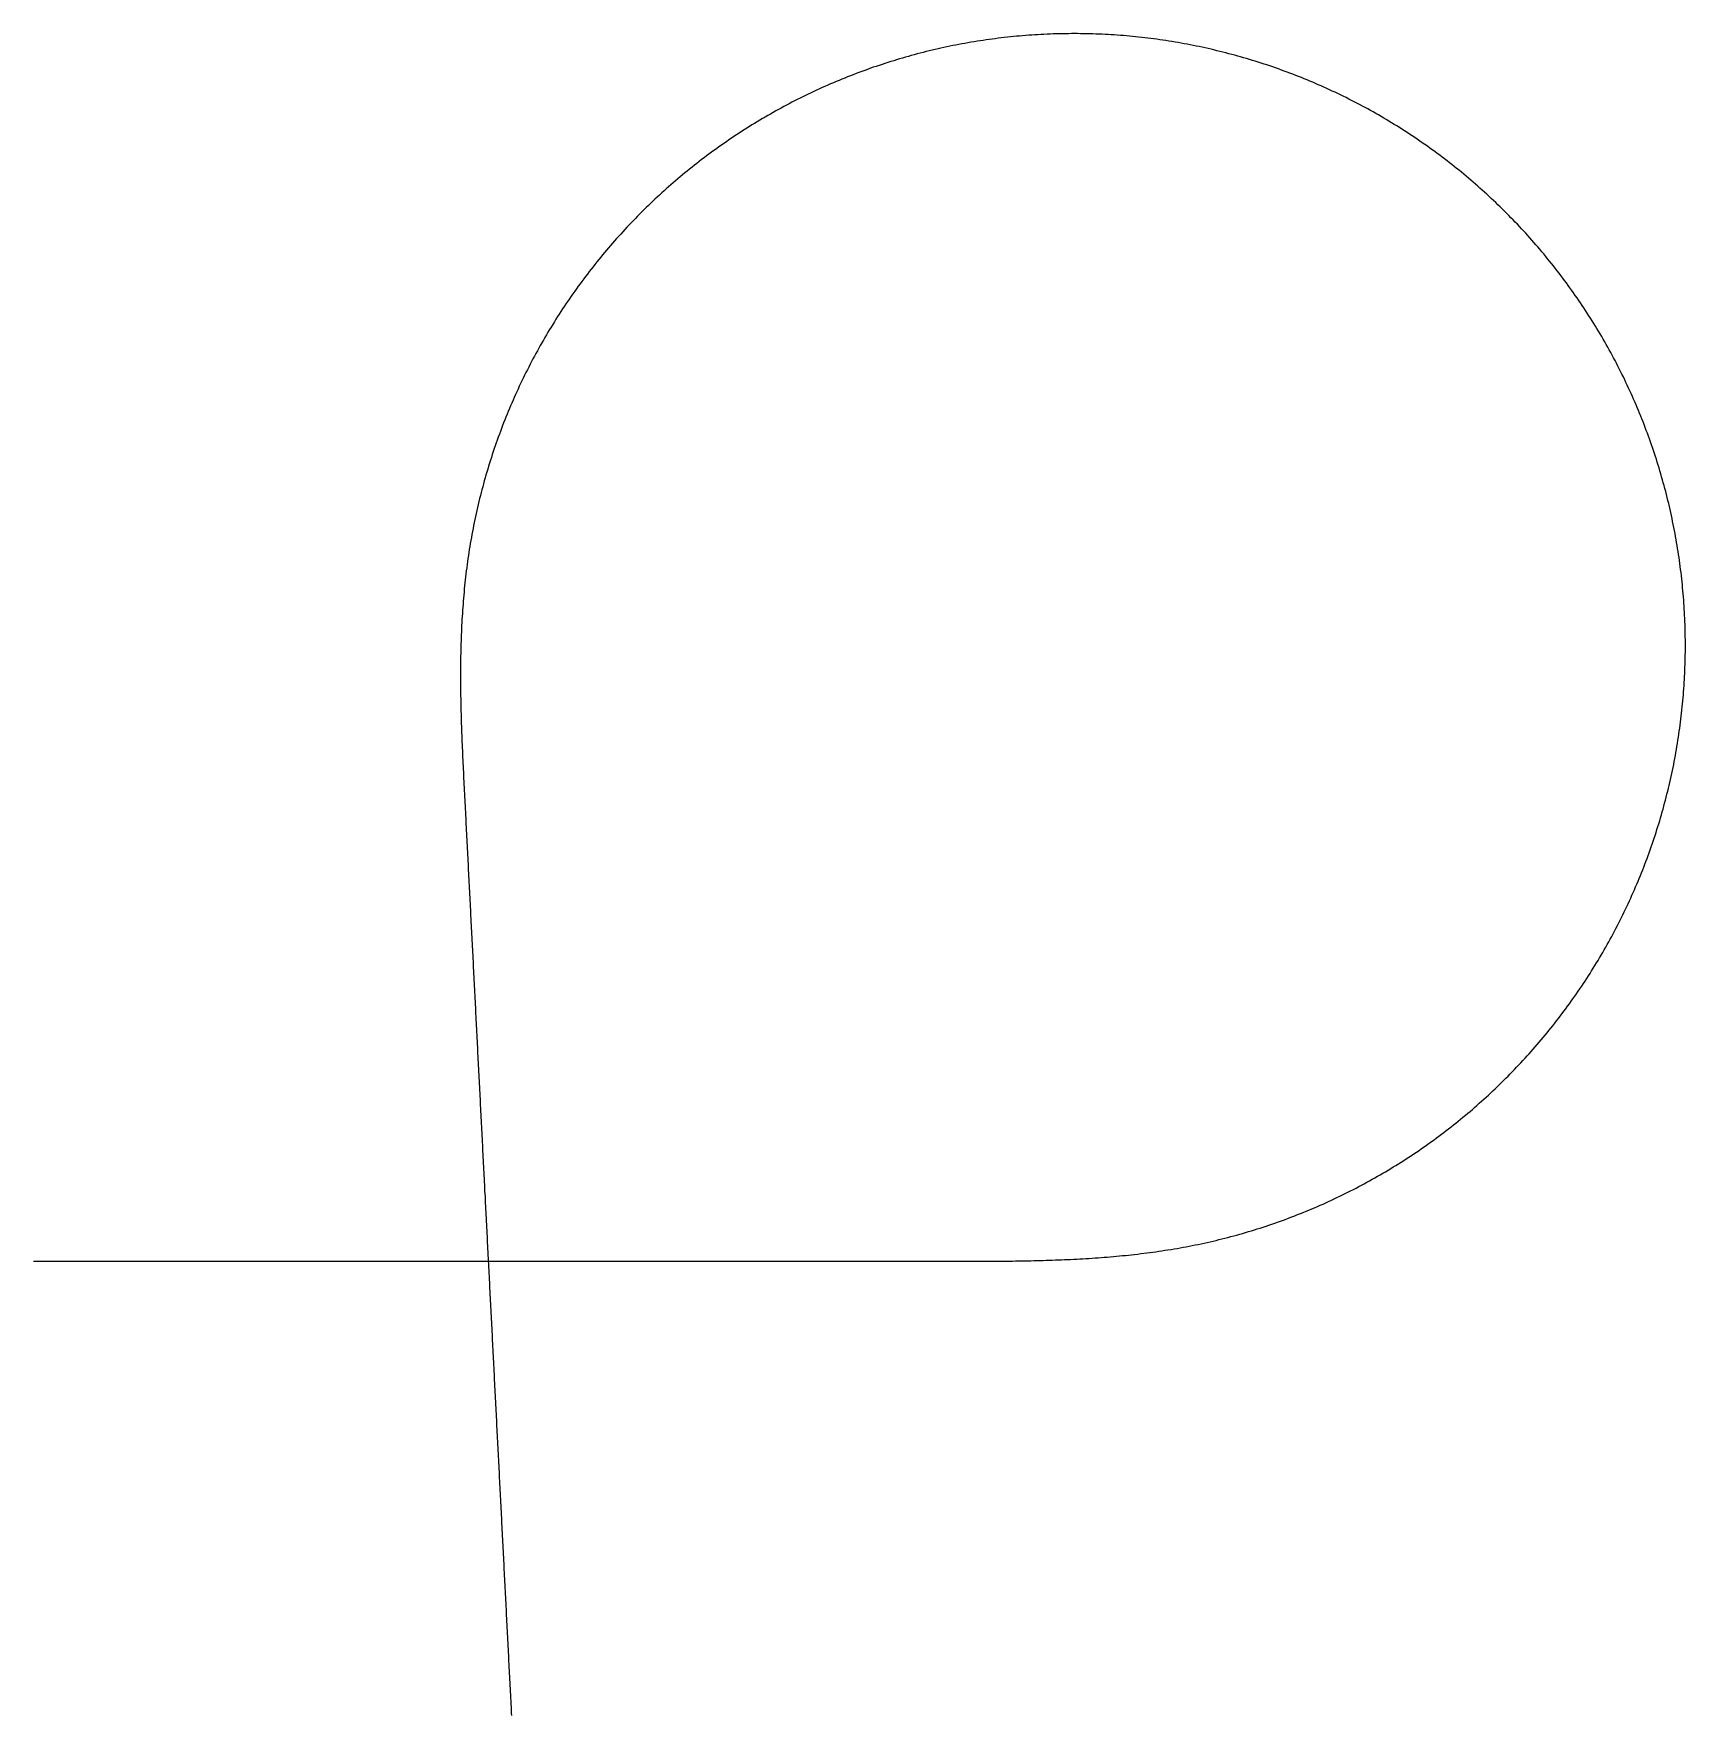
# Model space of a CAD drawing. Header units: metres. Extents: x 0 to 54, y -14.8 to 40.1.
import ezdxf

# ---------------------------------------------------------------- set-up
doc = ezdxf.new("R2010")
doc.units = ezdxf.units.M
doc.layers.add('EJE_VIA', color=3, linetype='Continuous')

msp = doc.modelspace()

# ---------------------------------------------------------------- linework, layer by layer
at = {"layer": 'EJE_VIA'}
msp.add_lwpolyline([(0, 0), (0.1, 0), (0.2, 0), (0.3, 0), (0.4, 0), (0.5, 0), (0.6, 0), (0.7, 0), (0.8, 0), (0.9, 0), (1, 0), (1.1, 0), (1.2, 0), (1.3, 0), (1.4, 0), (1.5, 0), (1.6, 0), (1.7, 0), (1.8, 0), (1.9, 0), (2, 0), (2.1, 0), (2.2, 0), (2.3, 0), (2.4, 0), (2.5, 0), (2.6, 0), (2.7, 0), (2.8, 0), (2.9, 0), (3, 0), (3.1, 0), (3.2, 0), (3.3, 0), (3.4, 0), (3.5, 0), (3.6, 0), (3.7, 0), (3.8, 0), (3.9, 0), (4, 0), (4.1, 0), (4.2, 0), (4.3, 0), (4.4, 0), (4.5, 0), (4.6, 0), (4.7, 0), (4.8, 0), (4.9, 0), (5, 0), (5.1, 0), (5.2, 0), (5.3, 0), (5.4, 0), (5.5, 0), (5.6, 0), (5.7, 0), (5.8, 0), (5.9, 0), (6, 0), (6.1, 0), (6.2, 0), (6.3, 0), (6.4, 0), (6.5, 0), (6.6, 0), (6.7, 0), (6.8, 0), (6.9, 0), (7, 0), (7.1, 0), (7.2, 0), (7.3, 0), (7.4, 0), (7.5, 0), (7.6, 0), (7.7, 0), (7.8, 0), (7.9, 0), (8, 0), (8.1, 0), (8.2, 0), (8.3, 0), (8.4, 0), (8.5, 0), (8.6, 0), (8.7, 0), (8.8, 0), (8.9, 0), (9, 0), (9.1, 0), (9.2, 0), (9.3, 0), (9.4, 0), (9.5, 0), (9.6, 0), (9.7, 0), (9.8, 0), (9.9, 0), (10, 0), (10.1, 0), (10.2, 0), (10.3, 0), (10.4, 0), (10.5, 0), (10.6, 0), (10.7, 0), (10.8, 0), (10.9, 0), (11, 0), (11.1, 0), (11.2, 0), (11.3, 0), (11.4, 0), (11.5, 0), (11.6, 0), (11.7, 0), (11.8, 0), (11.9, 0), (12, 0), (12.1, 0), (12.2, 0), (12.3, 0), (12.4, 0), (12.5, 0), (12.6, 0), (12.7, 0), (12.8, 0), (12.9, 0), (13, 0), (13.1, 0), (13.2, 0), (13.3, 0), (13.4, 0), (13.5, 0), (13.6, 0), (13.7, 0), (13.8, 0), (13.9, 0), (14, 0), (14.1, 0), (14.2, 0), (14.3, 0), (14.4, 0), (14.5, 0), (14.6, 0), (14.7, 0), (14.8, 0), (14.9, 0), (15, 0), (15.1, 0), (15.2, 0), (15.3, 0), (15.4, 0), (15.5, 0), (15.6, 0), (15.7, 0), (15.8, 0), (15.9, 0), (16, 0), (16.1, 0), (16.2, 0), (16.3, 0), (16.4, 0), (16.5, 0), (16.6, 0), (16.7, 0), (16.8, 0), (16.9, 0), (17, 0), (17.1, 0), (17.2, 0), (17.3, 0), (17.4, 0), (17.5, 0), (17.6, 0), (17.7, 0), (17.8, 0), (17.9, 0), (18, 0), (18.1, 0), (18.2, 0), (18.3, 0), (18.4, 0), (18.5, 0), (18.6, 0), (18.7, 0), (18.8, 0), (18.9, 0), (19, 0), (19.1, 0), (19.2, 0), (19.3, 0), (19.4, 0), (19.5, 0), (19.6, 0), (19.7, 0), (19.8, 0), (19.9, 0), (20, 0), (20.1, 0), (20.2, 0), (20.3, 0), (20.4, 0), (20.5, 0), (20.6, 0), (20.7, 0), (20.8, 0), (20.9, 0), (21, 0), (21.1, 0), (21.2, 0), (21.3, 0), (21.4, 0), (21.5, 0), (21.6, 0), (21.7, 0), (21.8, 0), (21.9, 0), (22, 0), (22.1, 0), (22.2, 0), (22.3, 0), (22.4, 0), (22.5, 0), (22.6, 0), (22.7, 0), (22.8, 0), (22.9, 0), (23, 0), (23.1, 0), (23.2, 0), (23.3, 0), (23.4, 0), (23.5, 0), (23.6, 0), (23.7, 0), (23.8, 0), (23.9, 0), (24, 0), (24.1, 0), (24.2, 0), (24.3, 0), (24.4, 0), (24.5, 0), (24.6, 0), (24.7, 0), (24.8, 0), (24.9, 0), (25, 0), (25.1, 0), (25.2, 0), (25.3, 0), (25.4, 0), (25.5, 0), (25.6, 0), (25.7, 0), (25.8, 0), (25.9, 0), (26, 0), (26.1, 0), (26.2, 0), (26.3, 0), (26.4, 0), (26.5, 0), (26.6, 0), (26.7, 0), (26.8, 0), (26.9, 0), (27, 0), (27.1, 0), (27.2, 0), (27.3, 0), (27.4, 0), (27.5, 0), (27.6, 0), (27.7, 0), (27.8, 0), (27.9, 0), (28, 0), (28.1, 0), (28.2, 0), (28.3, 0), (28.4, 0), (28.5, 0), (28.6, 0), (28.7, 0), (28.8, 0), (28.9, 0), (29, 0), (29.1, 0), (29.2, 0), (29.3, 0), (29.4, 0), (29.5, 0), (29.6, 0), (29.7, 0), (29.8, 0), (29.9, 0), (30, 0), (30.1, 0), (30.2, 0), (30.3, 0), (30.4, 0), (30.5, 0), (30.6, 0), (30.7, 0), (30.8, 0.001), (30.9, 0.001), (31, 0.001), (31.1, 0.001), (31.2, 0.002), (31.3, 0.002), (31.4, 0.003), (31.5, 0.004), (31.6, 0.004), (31.7, 0.005), (31.8, 0.006), (31.9, 0.007), (32, 0.008), (32.1, 0.01), (32.2, 0.011), (32.3, 0.013), (32.4, 0.014), (32.5, 0.016), (32.6, 0.018), (32.7, 0.021), (32.8, 0.023), (32.9, 0.025), (33, 0.028), (33.1, 0.031), (33.2, 0.034), (33.3, 0.037), (33.4, 0.041), (33.499, 0.045), (33.599, 0.049), (33.699, 0.053), (33.799, 0.057), (33.899, 0.062), (33.999, 0.067), (34.099, 0.072), (34.199, 0.077), (34.299, 0.083), (34.398, 0.089), (34.498, 0.095), (34.598, 0.101), (34.698, 0.108), (34.798, 0.115), (34.897, 0.123), (34.997, 0.13), (35.097, 0.138), (35.196, 0.146), (35.296, 0.155), (35.396, 0.164), (35.495, 0.173), (35.595, 0.183), (35.694, 0.193), (35.794, 0.203), (35.893, 0.214), (35.992, 0.225), (36.092, 0.236), (36.191, 0.248), (36.29, 0.26), (36.39, 0.273), (36.489, 0.286), (36.588, 0.299), (36.687, 0.313), (36.786, 0.327), (36.885, 0.342), (36.984, 0.357), (37.082, 0.372), (37.181, 0.388), (37.28, 0.404), (37.378, 0.421), (37.477, 0.438), (37.575, 0.456), (37.674, 0.474), (37.772, 0.493), (37.87, 0.512), (37.968, 0.532), (38.066, 0.552), (38.164, 0.573), (38.262, 0.594), (38.359, 0.615), (38.457, 0.637), (38.554, 0.66), (38.652, 0.683), (38.749, 0.706), (38.846, 0.73), (38.943, 0.755), (39.04, 0.78), (39.136, 0.805), (39.233, 0.831), (39.329, 0.858), (39.426, 0.885), (39.522, 0.912), (39.618, 0.94), (39.714, 0.968), (39.809, 0.997), (39.905, 1.026), (40.001, 1.056), (40.096, 1.086), (40.191, 1.117), (40.286, 1.148), (40.381, 1.18), (40.476, 1.212), (40.57, 1.245), (40.664, 1.278), (40.759, 1.312), (40.853, 1.346), (40.946, 1.38), (41.04, 1.415), (41.134, 1.451), (41.227, 1.487), (41.32, 1.523), (41.413, 1.56), (41.506, 1.597), (41.598, 1.635), (41.691, 1.673), (41.783, 1.712), (41.875, 1.751), (41.967, 1.791), (42.058, 1.831), (42.15, 1.871), (42.241, 1.912), (42.332, 1.954), (42.423, 1.996), (42.513, 2.038), (42.604, 2.081), (42.694, 2.124), (42.784, 2.168), (42.874, 2.212), (42.963, 2.257), (43.052, 2.302), (43.141, 2.347), (43.23, 2.393), (43.319, 2.44), (43.407, 2.486), (43.495, 2.534), (43.583, 2.581), (43.671, 2.63), (43.758, 2.678), (43.845, 2.727), (43.932, 2.777), (44.019, 2.827), (44.105, 2.877), (44.191, 2.928), (44.277, 2.979), (44.363, 3.031), (44.448, 3.083), (44.534, 3.135), (44.618, 3.188), (44.703, 3.241), (44.787, 3.295), (44.871, 3.349), (44.955, 3.404), (45.039, 3.459), (45.122, 3.514), (45.205, 3.57), (45.288, 3.626), (45.37, 3.683), (45.452, 3.74), (45.534, 3.798), (45.615, 3.856), (45.697, 3.914), (45.778, 3.973), (45.858, 4.032), (45.939, 4.091), (46.019, 4.151), (46.098, 4.211), (46.178, 4.272), (46.257, 4.333), (46.336, 4.395), (46.414, 4.457), (46.493, 4.519), (46.571, 4.582), (46.648, 4.645), (46.725, 4.708), (46.802, 4.772), (46.879, 4.836), (46.955, 4.901), (47.031, 4.966), (47.107, 5.031), (47.182, 5.097), (47.257, 5.163), (47.332, 5.23), (47.406, 5.297), (47.48, 5.364), (47.554, 5.431), (47.627, 5.499), (47.7, 5.568), (47.773, 5.636), (47.845, 5.705), (47.917, 5.775), (47.989, 5.845), (48.06, 5.915), (48.131, 5.985), (48.202, 6.056), (48.272, 6.127), (48.342, 6.199), (48.411, 6.271), (48.48, 6.343), (48.549, 6.416), (48.618, 6.489), (48.686, 6.562), (48.753, 6.636), (48.821, 6.71), (48.888, 6.784), (48.954, 6.859), (49.02, 6.933), (49.086, 7.009), (49.152, 7.084), (49.217, 7.16), (49.281, 7.237), (49.346, 7.313), (49.409, 7.39), (49.473, 7.467), (49.536, 7.545), (49.599, 7.623), (49.661, 7.701), (49.723, 7.779), (49.785, 7.858), (49.846, 7.937), (49.907, 8.017), (49.967, 8.096), (50.027, 8.176), (50.087, 8.257), (50.146, 8.337), (50.205, 8.418), (50.263, 8.499), (50.321, 8.581), (50.379, 8.663), (50.436, 8.745), (50.492, 8.827), (50.549, 8.91), (50.605, 8.993), (50.66, 9.076), (50.715, 9.159), (50.77, 9.243), (50.824, 9.327), (50.878, 9.411), (50.931, 9.496), (50.984, 9.581), (51.037, 9.666), (51.089, 9.751), (51.141, 9.837), (51.192, 9.923), (51.243, 10.009), (51.293, 10.095), (51.343, 10.182), (51.393, 10.269), (51.442, 10.356), (51.49, 10.443), (51.539, 10.531), (51.586, 10.618), (51.634, 10.707), (51.681, 10.795), (51.727, 10.883), (51.773, 10.972), (51.819, 11.061), (51.864, 11.15), (51.909, 11.24), (51.953, 11.33), (51.997, 11.419), (52.04, 11.51), (52.083, 11.6), (52.125, 11.69), (52.167, 11.781), (52.209, 11.872), (52.25, 11.963), (52.291, 12.055), (52.331, 12.146), (52.37, 12.238), (52.41, 12.33), (52.448, 12.422), (52.487, 12.515), (52.525, 12.607), (52.562, 12.7), (52.599, 12.793), (52.635, 12.886), (52.671, 12.979), (52.707, 13.073), (52.742, 13.166), (52.777, 13.26), (52.811, 13.354), (52.844, 13.448), (52.878, 13.543), (52.91, 13.637), (52.943, 13.732), (52.974, 13.827), (53.006, 13.922), (53.036, 14.017), (53.067, 14.112), (53.097, 14.208), (53.126, 14.303), (53.155, 14.399), (53.183, 14.495), (53.211, 14.591), (53.239, 14.687), (53.266, 14.783), (53.292, 14.88), (53.318, 14.976), (53.344, 15.073), (53.369, 15.17), (53.394, 15.267), (53.418, 15.364), (53.441, 15.461), (53.464, 15.558), (53.487, 15.655), (53.509, 15.753), (53.531, 15.851), (53.552, 15.948), (53.573, 16.046), (53.593, 16.144), (53.613, 16.242), (53.632, 16.34), (53.65, 16.439), (53.669, 16.537), (53.686, 16.635), (53.704, 16.734), (53.72, 16.832), (53.737, 16.931), (53.752, 17.03), (53.768, 17.129), (53.782, 17.228), (53.797, 17.327), (53.811, 17.426), (53.824, 17.525), (53.837, 17.624), (53.849, 17.723), (53.861, 17.822), (53.872, 17.922), (53.883, 18.021), (53.893, 18.121), (53.903, 18.22), (53.912, 18.32), (53.921, 18.419), (53.929, 18.519), (53.937, 18.619), (53.945, 18.718), (53.951, 18.818), (53.958, 18.918), (53.964, 19.018), (53.969, 19.118), (53.974, 19.218), (53.978, 19.317), (53.982, 19.417), (53.985, 19.517), (53.988, 19.617), (53.99, 19.717), (53.992, 19.817), (53.994, 19.917), (53.994, 20.017), (53.995, 20.117), (53.994, 20.217), (53.994, 20.317), (53.993, 20.417), (53.991, 20.517), (53.989, 20.617), (53.986, 20.717), (53.983, 20.817), (53.979, 20.917), (53.975, 21.017), (53.97, 21.117), (53.965, 21.217), (53.96, 21.317), (53.953, 21.416), (53.947, 21.516), (53.94, 21.616), (53.932, 21.716), (53.924, 21.815), (53.915, 21.915), (53.906, 22.014), (53.896, 22.114), (53.886, 22.213), (53.876, 22.313), (53.864, 22.412), (53.853, 22.512), (53.841, 22.611), (53.828, 22.71), (53.815, 22.809), (53.801, 22.908), (53.787, 23.007), (53.772, 23.106), (53.757, 23.205), (53.742, 23.304), (53.726, 23.402), (53.709, 23.501), (53.692, 23.6), (53.674, 23.698), (53.656, 23.796), (53.638, 23.895), (53.619, 23.993), (53.599, 24.091), (53.579, 24.189), (53.559, 24.287), (53.538, 24.385), (53.516, 24.482), (53.494, 24.58), (53.472, 24.677), (53.449, 24.775), (53.425, 24.872), (53.401, 24.969), (53.377, 25.066), (53.352, 25.163), (53.327, 25.259), (53.301, 25.356), (53.274, 25.452), (53.247, 25.549), (53.22, 25.645), (53.192, 25.741), (53.164, 25.837), (53.135, 25.933), (53.106, 26.028), (53.076, 26.124), (53.046, 26.219), (53.016, 26.314), (52.984, 26.409), (52.953, 26.504), (52.921, 26.599), (52.888, 26.693), (52.855, 26.788), (52.822, 26.882), (52.788, 26.976), (52.753, 27.07), (52.718, 27.164), (52.683, 27.257), (52.647, 27.351), (52.611, 27.444), (52.574, 27.537), (52.537, 27.63), (52.499, 27.722), (52.461, 27.815), (52.422, 27.907), (52.383, 27.999), (52.343, 28.091), (52.303, 28.182), (52.263, 28.274), (52.222, 28.365), (52.181, 28.456), (52.139, 28.547), (52.096, 28.638), (52.054, 28.728), (52.011, 28.818), (51.967, 28.908), (51.923, 28.998), (51.878, 29.087), (51.833, 29.177), (51.788, 29.266), (51.742, 29.355), (51.696, 29.443), (51.649, 29.532), (51.602, 29.62), (51.554, 29.708), (51.506, 29.795), (51.457, 29.883), (51.408, 29.97), (51.359, 30.057), (51.309, 30.144), (51.259, 30.23), (51.208, 30.316), (51.157, 30.402), (51.105, 30.488), (51.053, 30.573), (51.001, 30.658), (50.948, 30.743), (50.895, 30.828), (50.841, 30.912), (50.787, 30.996), (50.733, 31.08), (50.678, 31.164), (50.622, 31.247), (50.567, 31.33), (50.51, 31.413), (50.454, 31.495), (50.397, 31.577), (50.339, 31.659), (50.281, 31.741), (50.223, 31.822), (50.165, 31.903), (50.106, 31.984), (50.046, 32.064), (49.986, 32.144), (49.926, 32.224), (49.865, 32.304), (49.804, 32.383), (49.743, 32.462), (49.681, 32.54), (49.619, 32.619), (49.556, 32.697), (49.493, 32.774), (49.43, 32.852), (49.366, 32.929), (49.302, 33.005), (49.237, 33.082), (49.172, 33.158), (49.107, 33.233), (49.041, 33.309), (48.975, 33.384), (48.909, 33.459), (48.842, 33.533), (48.775, 33.607), (48.707, 33.681), (48.639, 33.754), (48.571, 33.827), (48.502, 33.9), (48.433, 33.972), (48.364, 34.044), (48.294, 34.116), (48.224, 34.187), (48.154, 34.258), (48.083, 34.329), (48.012, 34.399), (47.94, 34.469), (47.868, 34.539), (47.796, 34.608), (47.724, 34.677), (47.651, 34.745), (47.578, 34.813), (47.504, 34.881), (47.43, 34.948), (47.356, 35.015), (47.281, 35.082), (47.206, 35.148), (47.131, 35.214), (47.055, 35.28), (46.98, 35.345), (46.903, 35.409), (46.827, 35.474), (46.75, 35.538), (46.673, 35.601), (46.595, 35.665), (46.517, 35.727), (46.439, 35.79), (46.361, 35.852), (46.282, 35.913), (46.203, 35.975), (46.124, 36.036), (46.044, 36.096), (45.964, 36.156), (45.884, 36.216), (45.803, 36.275), (45.722, 36.334), (45.641, 36.392), (45.56, 36.45), (45.478, 36.508), (45.396, 36.565), (45.314, 36.622), (45.231, 36.678), (45.148, 36.734), (45.065, 36.79), (44.982, 36.845), (44.898, 36.9), (44.814, 36.954), (44.73, 37.008), (44.645, 37.061), (44.561, 37.114), (44.476, 37.167), (44.39, 37.219), (44.305, 37.271), (44.219, 37.322), (44.133, 37.373), (44.046, 37.424), (43.96, 37.474), (43.873, 37.523), (43.786, 37.572), (43.699, 37.621), (43.611, 37.67), (43.523, 37.717), (43.435, 37.765), (43.347, 37.812), (43.258, 37.858), (43.17, 37.904), (43.081, 37.95), (42.992, 37.995), (42.902, 38.04), (42.813, 38.084), (42.723, 38.128), (42.633, 38.172), (42.542, 38.215), (42.452, 38.257), (42.361, 38.299), (42.27, 38.341), (42.179, 38.382), (42.088, 38.423), (41.996, 38.463), (41.904, 38.503), (41.812, 38.542), (41.72, 38.581), (41.628, 38.619), (41.535, 38.657), (41.443, 38.695), (41.35, 38.732), (41.257, 38.768), (41.163, 38.804), (41.07, 38.84), (40.976, 38.875), (40.883, 38.91), (40.789, 38.944), (40.694, 38.978), (40.6, 39.011), (40.506, 39.044), (40.411, 39.076), (40.316, 39.108), (40.221, 39.139), (40.126, 39.17), (40.031, 39.2), (39.935, 39.23), (39.84, 39.26), (39.744, 39.289), (39.648, 39.317), (39.552, 39.345), (39.456, 39.373), (39.36, 39.4), (39.264, 39.427), (39.167, 39.453), (39.07, 39.478), (38.974, 39.503), (38.877, 39.528), (38.78, 39.552), (38.683, 39.576), (38.585, 39.599), (38.488, 39.622), (38.39, 39.644), (38.293, 39.666), (38.195, 39.687), (38.097, 39.708), (37.999, 39.728), (37.901, 39.748), (37.803, 39.767), (37.705, 39.786), (37.607, 39.804), (37.508, 39.822), (37.41, 39.839), (37.311, 39.856), (37.212, 39.873), (37.114, 39.888), (37.015, 39.904), (36.916, 39.919), (36.817, 39.933), (36.718, 39.947), (36.619, 39.96), (36.52, 39.973), (36.421, 39.985), (36.321, 39.997), (36.222, 40.009), (36.122, 40.02), (36.023, 40.03), (35.924, 40.04), (35.824, 40.049), (35.724, 40.058), (35.625, 40.067), (35.525, 40.075), (35.425, 40.082), (35.326, 40.089), (35.226, 40.095), (35.126, 40.101), (35.026, 40.107), (34.926, 40.111), (34.826, 40.116), (34.726, 40.12), (34.626, 40.123), (34.526, 40.126), (34.426, 40.128), (34.327, 40.13), (34.227, 40.132), (34.127, 40.133), (34.027, 40.133), (33.927, 40.133), (33.827, 40.132), (33.727, 40.131), (33.627, 40.13), (33.527, 40.128), (33.427, 40.125), (33.327, 40.122), (33.227, 40.118), (33.127, 40.114), (33.027, 40.11), (32.927, 40.105), (32.827, 40.099), (32.727, 40.093), (32.628, 40.086), (32.528, 40.079), (32.428, 40.072), (32.328, 40.064), (32.229, 40.055), (32.129, 40.046), (32.03, 40.036), (31.93, 40.026), (31.831, 40.016), (31.731, 40.005), (31.632, 39.993), (31.533, 39.981), (31.434, 39.968), (31.334, 39.955), (31.235, 39.942), (31.136, 39.928), (31.037, 39.913), (30.939, 39.898), (30.84, 39.883), (30.741, 39.867), (30.642, 39.85), (30.544, 39.833), (30.445, 39.816), (30.347, 39.798), (30.249, 39.779), (30.151, 39.76), (30.053, 39.741), (29.955, 39.721), (29.857, 39.7), (29.759, 39.679), (29.661, 39.658), (29.564, 39.636), (29.466, 39.614), (29.369, 39.591), (29.272, 39.567), (29.174, 39.544), (29.077, 39.519), (28.981, 39.494), (28.884, 39.469), (28.787, 39.443), (28.691, 39.417), (28.594, 39.39), (28.498, 39.363), (28.402, 39.335), (28.306, 39.307), (28.21, 39.278), (28.115, 39.249), (28.019, 39.22), (27.924, 39.19), (27.829, 39.159), (27.734, 39.128), (27.639, 39.096), (27.544, 39.064), (27.449, 39.032), (27.355, 38.999), (27.261, 38.965), (27.167, 38.931), (27.073, 38.897), (26.979, 38.862), (26.885, 38.827), (26.792, 38.791), (26.699, 38.755), (26.606, 38.718), (26.513, 38.681), (26.42, 38.643), (26.328, 38.605), (26.236, 38.567), (26.144, 38.528), (26.052, 38.488), (25.96, 38.448), (25.869, 38.408), (25.777, 38.367), (25.686, 38.326), (25.595, 38.284), (25.505, 38.242), (25.414, 38.199), (25.324, 38.156), (25.234, 38.112), (25.144, 38.068), (25.055, 38.024), (24.965, 37.979), (24.876, 37.934), (24.787, 37.888), (24.699, 37.841), (24.61, 37.795), (24.522, 37.748), (24.434, 37.7), (24.346, 37.652), (24.259, 37.604), (24.172, 37.555), (24.085, 37.505), (23.998, 37.456), (23.912, 37.405), (23.825, 37.355), (23.739, 37.304), (23.654, 37.252), (23.568, 37.2), (23.483, 37.148), (23.398, 37.095), (23.313, 37.042), (23.229, 36.988), (23.145, 36.934), (23.061, 36.88), (22.977, 36.825), (22.894, 36.77), (22.811, 36.714), (22.728, 36.658), (22.646, 36.601), (22.563, 36.544), (22.482, 36.487), (22.4, 36.429), (22.319, 36.371), (22.238, 36.312), (22.157, 36.253), (22.076, 36.194), (21.996, 36.134), (21.916, 36.074), (21.837, 36.013), (21.758, 35.952), (21.679, 35.891), (21.6, 35.829), (21.522, 35.767), (21.444, 35.705), (21.366, 35.642), (21.289, 35.578), (21.211, 35.515), (21.135, 35.45), (21.058, 35.386), (20.982, 35.321), (20.906, 35.256), (20.831, 35.19), (20.756, 35.124), (20.681, 35.058), (20.607, 34.991), (20.532, 34.924), (20.459, 34.856), (20.385, 34.789), (20.312, 34.72), (20.239, 34.652), (20.167, 34.583), (20.095, 34.514), (20.023, 34.444), (19.952, 34.374), (19.881, 34.303), (19.81, 34.233), (19.74, 34.162), (19.67, 34.09), (19.6, 34.018), (19.531, 33.946), (19.462, 33.874), (19.394, 33.801), (19.325, 33.728), (19.258, 33.654), (19.19, 33.58), (19.123, 33.506), (19.056, 33.432), (18.99, 33.357), (18.924, 33.282), (18.859, 33.206), (18.793, 33.13), (18.729, 33.054), (18.664, 32.978), (18.6, 32.901), (18.537, 32.824), (18.473, 32.746), (18.41, 32.668), (18.348, 32.59), (18.286, 32.512), (18.224, 32.433), (18.163, 32.354), (18.102, 32.275), (18.041, 32.195), (17.981, 32.115), (17.922, 32.035), (17.862, 31.955), (17.803, 31.874), (17.745, 31.793), (17.687, 31.711), (17.629, 31.63), (17.572, 31.548), (17.515, 31.465), (17.459, 31.383), (17.402, 31.3), (17.347, 31.217), (17.292, 31.134), (17.237, 31.05), (17.182, 30.966), (17.129, 30.882), (17.075, 30.797), (17.022, 30.713), (16.969, 30.628), (16.917, 30.542), (16.865, 30.457), (16.814, 30.371), (16.763, 30.285), (16.712, 30.199), (16.662, 30.112), (16.612, 30.025), (16.563, 29.938), (16.514, 29.851), (16.466, 29.764), (16.418, 29.676), (16.371, 29.588), (16.323, 29.5), (16.277, 29.411), (16.231, 29.322), (16.185, 29.233), (16.14, 29.144), (16.095, 29.055), (16.051, 28.965), (16.007, 28.875), (15.963, 28.785), (15.92, 28.695), (15.877, 28.605), (15.835, 28.514), (15.794, 28.423), (15.752, 28.332), (15.712, 28.241), (15.671, 28.149), (15.632, 28.057), (15.592, 27.965), (15.553, 27.873), (15.515, 27.781), (15.477, 27.689), (15.439, 27.596), (15.402, 27.503), (15.365, 27.41), (15.329, 27.317), (15.294, 27.223), (15.258, 27.13), (15.224, 27.036), (15.189, 26.942), (15.156, 26.848), (15.122, 26.754), (15.089, 26.659), (15.057, 26.565), (15.025, 26.47), (14.994, 26.375), (14.963, 26.28), (14.932, 26.185), (14.902, 26.089), (14.873, 25.994), (14.844, 25.898), (14.815, 25.802), (14.787, 25.706), (14.759, 25.61), (14.732, 25.514), (14.705, 25.417), (14.679, 25.321), (14.654, 25.224), (14.628, 25.128), (14.604, 25.031), (14.579, 24.934), (14.556, 24.836), (14.532, 24.739), (14.51, 24.642), (14.487, 24.544), (14.465, 24.447), (14.444, 24.349), (14.423, 24.251), (14.403, 24.153), (14.383, 24.055), (14.364, 23.957), (14.345, 23.859), (14.326, 23.761), (14.309, 23.662), (14.291, 23.564), (14.274, 23.465), (14.258, 23.367), (14.242, 23.268), (14.226, 23.169), (14.212, 23.07), (14.197, 22.971), (14.183, 22.872), (14.17, 22.773), (14.157, 22.674), (14.144, 22.575), (14.132, 22.476), (14.12, 22.376), (14.109, 22.277), (14.099, 22.177), (14.088, 22.078), (14.078, 21.978), (14.069, 21.879), (14.06, 21.779), (14.051, 21.68), (14.043, 21.58), (14.036, 21.48), (14.028, 21.381), (14.021, 21.281), (14.015, 21.181), (14.008, 21.081), (14.003, 20.981), (13.997, 20.882), (13.992, 20.782), (13.987, 20.682), (13.983, 20.582), (13.979, 20.482), (13.975, 20.382), (13.972, 20.282), (13.968, 20.182), (13.966, 20.082), (13.963, 19.982), (13.961, 19.882), (13.959, 19.782), (13.958, 19.682), (13.956, 19.582), (13.955, 19.482), (13.955, 19.382), (13.954, 19.282), (13.954, 19.182), (13.954, 19.082), (13.954, 18.982), (13.955, 18.882), (13.956, 18.782), (13.957, 18.682), (13.958, 18.582), (13.959, 18.482), (13.961, 18.382), (13.963, 18.282), (13.965, 18.182), (13.967, 18.082), (13.97, 17.982), (13.972, 17.882), (13.975, 17.783), (13.978, 17.683), (13.981, 17.583), (13.984, 17.483), (13.988, 17.383), (13.991, 17.283), (13.995, 17.183), (13.999, 17.083), (14.003, 16.983), (14.007, 16.883), (14.011, 16.783), (14.015, 16.683), (14.02, 16.583), (14.024, 16.483), (14.029, 16.384), (14.033, 16.284), (14.038, 16.184), (14.043, 16.084), (14.048, 15.984), (14.052, 15.884), (14.057, 15.784), (14.062, 15.684), (14.067, 15.584), (14.072, 15.485), (14.077, 15.385), (14.083, 15.285), (14.088, 15.185), (14.093, 15.085), (14.098, 14.985), (14.103, 14.885), (14.108, 14.786), (14.113, 14.686), (14.118, 14.586), (14.123, 14.486), (14.128, 14.386), (14.133, 14.286), (14.139, 14.186), (14.144, 14.086), (14.149, 13.987), (14.154, 13.887), (14.159, 13.787), (14.164, 13.687), (14.169, 13.587), (14.174, 13.487), (14.179, 13.387), (14.184, 13.287), (14.189, 13.188), (14.195, 13.088), (14.2, 12.988), (14.205, 12.888), (14.21, 12.788), (14.215, 12.688), (14.22, 12.588), (14.225, 12.489), (14.23, 12.389), (14.235, 12.289), (14.24, 12.189), (14.245, 12.089), (14.251, 11.989), (14.256, 11.889), (14.261, 11.789), (14.266, 11.69), (14.271, 11.59), (14.276, 11.49), (14.281, 11.39), (14.286, 11.29), (14.291, 11.19), (14.296, 11.09), (14.301, 10.99), (14.307, 10.891), (14.312, 10.791), (14.317, 10.691), (14.322, 10.591), (14.327, 10.491), (14.332, 10.391), (14.337, 10.291), (14.342, 10.191), (14.347, 10.092), (14.352, 9.992), (14.357, 9.892), (14.363, 9.792), (14.368, 9.692), (14.373, 9.592), (14.378, 9.492), (14.383, 9.393), (14.388, 9.293), (14.393, 9.193), (14.398, 9.093), (14.403, 8.993), (14.408, 8.893), (14.413, 8.793), (14.419, 8.693), (14.424, 8.594), (14.429, 8.494), (14.434, 8.394), (14.439, 8.294), (14.444, 8.194), (14.449, 8.094), (14.454, 7.994), (14.459, 7.894), (14.464, 7.795), (14.469, 7.695), (14.475, 7.595), (14.48, 7.495), (14.485, 7.395), (14.49, 7.295), (14.495, 7.195), (14.5, 7.096), (14.505, 6.996), (14.51, 6.896), (14.515, 6.796), (14.52, 6.696), (14.525, 6.596), (14.531, 6.496), (14.536, 6.396), (14.541, 6.297), (14.546, 6.197), (14.551, 6.097), (14.556, 5.997), (14.561, 5.897), (14.566, 5.797), (14.571, 5.697), (14.576, 5.597), (14.581, 5.498), (14.587, 5.398), (14.592, 5.298), (14.597, 5.198), (14.602, 5.098), (14.607, 4.998), (14.612, 4.898), (14.617, 4.798), (14.622, 4.699), (14.627, 4.599), (14.632, 4.499), (14.637, 4.399), (14.643, 4.299), (14.648, 4.199), (14.653, 4.099), (14.658, 4), (14.663, 3.9), (14.668, 3.8), (14.673, 3.7), (14.678, 3.6), (14.683, 3.5), (14.688, 3.4), (14.693, 3.3), (14.699, 3.201), (14.704, 3.101), (14.709, 3.001), (14.714, 2.901), (14.719, 2.801), (14.724, 2.701), (14.729, 2.601), (14.734, 2.501), (14.739, 2.402), (14.744, 2.302), (14.749, 2.202), (14.755, 2.102), (14.76, 2.002), (14.765, 1.902), (14.77, 1.802), (14.775, 1.703), (14.78, 1.603), (14.785, 1.503), (14.79, 1.403), (14.795, 1.303), (14.8, 1.203), (14.805, 1.103), (14.811, 1.003), (14.816, 0.904), (14.821, 0.804), (14.826, 0.704), (14.831, 0.604), (14.836, 0.504), (14.841, 0.404), (14.846, 0.304), (14.851, 0.204), (14.856, 0.105), (14.861, 0.005), (14.867, -0.095), (14.872, -0.195), (14.877, -0.295), (14.882, -0.395), (14.887, -0.495), (14.892, -0.595), (14.897, -0.694), (14.902, -0.794), (14.907, -0.894), (14.912, -0.994), (14.918, -1.094), (14.923, -1.194), (14.928, -1.294), (14.933, -1.393), (14.938, -1.493), (14.943, -1.593), (14.948, -1.693), (14.953, -1.793), (14.958, -1.893), (14.963, -1.993), (14.968, -2.093), (14.974, -2.192), (14.979, -2.292), (14.984, -2.392), (14.989, -2.492), (14.994, -2.592), (14.999, -2.692), (15.004, -2.792), (15.009, -2.892), (15.014, -2.991), (15.019, -3.091), (15.024, -3.191), (15.03, -3.291), (15.035, -3.391), (15.04, -3.491), (15.045, -3.591), (15.05, -3.69), (15.055, -3.79), (15.06, -3.89), (15.065, -3.99), (15.07, -4.09), (15.075, -4.19), (15.08, -4.29), (15.086, -4.39), (15.091, -4.489), (15.096, -4.589), (15.101, -4.689), (15.106, -4.789), (15.111, -4.889), (15.116, -4.989), (15.121, -5.089), (15.126, -5.189), (15.131, -5.288), (15.136, -5.388), (15.142, -5.488), (15.147, -5.588), (15.152, -5.688), (15.157, -5.788), (15.162, -5.888), (15.167, -5.988), (15.172, -6.087), (15.177, -6.187), (15.182, -6.287), (15.187, -6.387), (15.192, -6.487), (15.198, -6.587), (15.203, -6.687), (15.208, -6.786), (15.213, -6.886), (15.218, -6.986), (15.223, -7.086), (15.228, -7.186), (15.233, -7.286), (15.238, -7.386), (15.243, -7.486), (15.248, -7.585), (15.254, -7.685), (15.259, -7.785), (15.264, -7.885), (15.269, -7.985), (15.274, -8.085), (15.279, -8.185), (15.284, -8.285), (15.289, -8.384), (15.294, -8.484), (15.299, -8.584), (15.304, -8.684), (15.31, -8.784), (15.315, -8.884), (15.32, -8.984), (15.325, -9.083), (15.33, -9.183), (15.335, -9.283), (15.34, -9.383), (15.345, -9.483), (15.35, -9.583), (15.355, -9.683), (15.36, -9.783), (15.366, -9.882), (15.371, -9.982), (15.376, -10.082), (15.381, -10.182), (15.386, -10.282), (15.391, -10.382), (15.396, -10.482), (15.401, -10.582), (15.406, -10.681), (15.411, -10.781), (15.416, -10.881), (15.422, -10.981), (15.427, -11.081), (15.432, -11.181), (15.437, -11.281), (15.442, -11.38), (15.447, -11.48), (15.452, -11.58), (15.457, -11.68), (15.462, -11.78), (15.467, -11.88), (15.472, -11.98), (15.478, -12.08), (15.483, -12.179), (15.488, -12.279), (15.493, -12.379), (15.498, -12.479), (15.503, -12.579), (15.508, -12.679), (15.513, -12.779), (15.518, -12.879), (15.523, -12.978), (15.528, -13.078), (15.534, -13.178), (15.539, -13.278), (15.544, -13.378), (15.549, -13.478), (15.554, -13.578), (15.559, -13.678), (15.564, -13.777), (15.569, -13.877), (15.574, -13.977), (15.579, -14.077), (15.584, -14.177), (15.59, -14.277), (15.595, -14.377), (15.6, -14.476), (15.605, -14.576), (15.61, -14.676), (15.615, -14.776), (15.619, -14.846)], dxfattribs=at)

doc.saveas('drawing.dxf')
